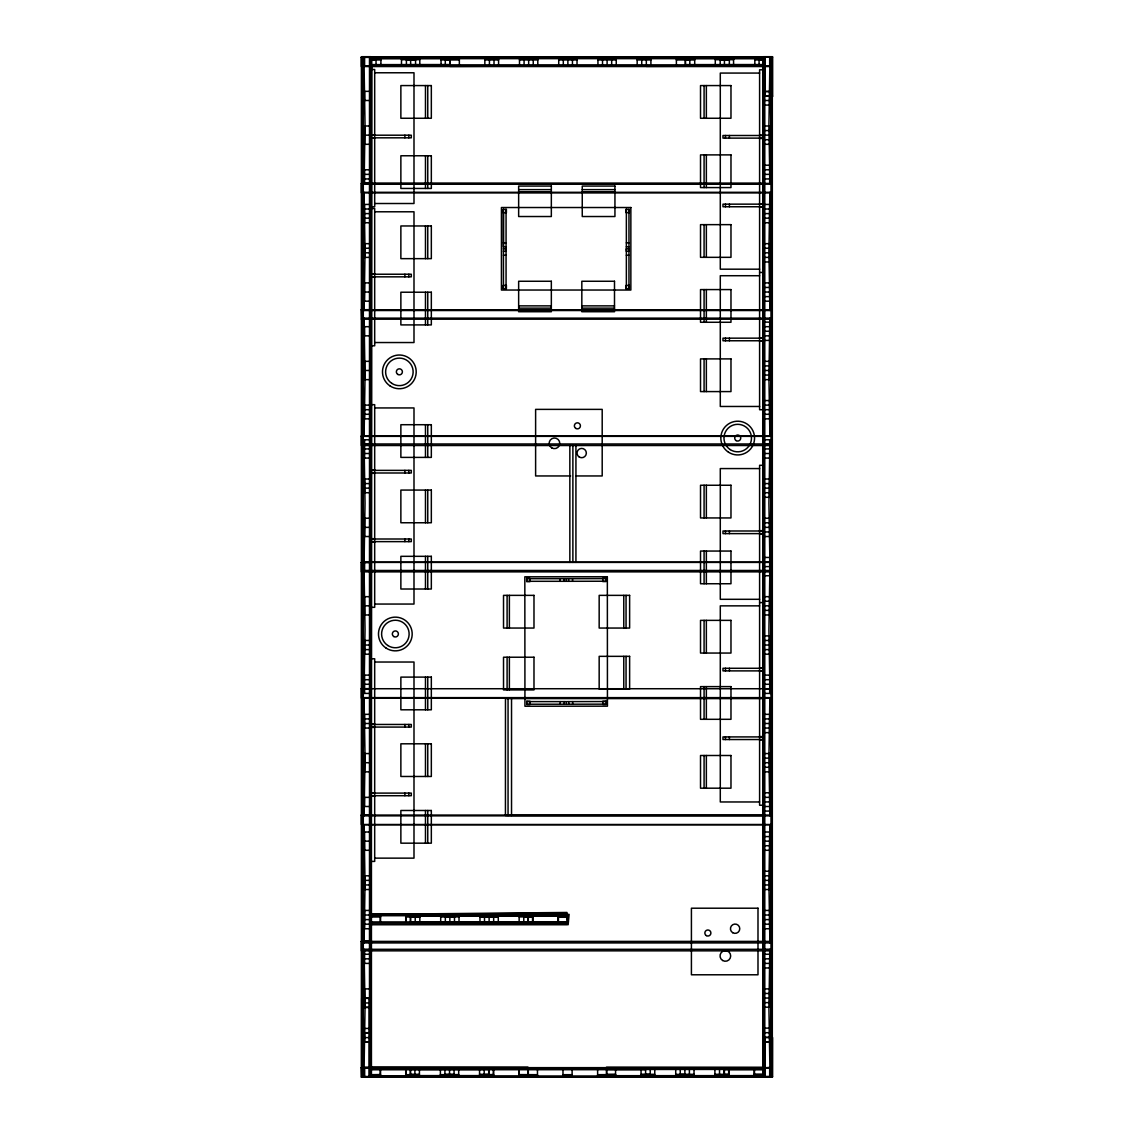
<?xml version="1.0" encoding="UTF-8"?>
<svg xmlns="http://www.w3.org/2000/svg" width="1134" height="1134" viewBox="0 0 1134 1134"><rect width="100%" height="100%" fill="white"/><g stroke="black" fill="none" stroke-linecap="round" stroke-linejoin="round"><path stroke-width="1.5" d="M503.453 209.365L503.411 246.787L506.019 246.801M503.453 288.702L503.439 212.639M506.062 288.702L506.062 209.379M560.153 581.303L560.153 578.694M560.253 704.214L560.253 701.606M564.208 704.214L564.208 701.606M564.108 581.303L564.108 578.694M626.365 288.702L626.365 209.365M628.973 288.702L628.973 209.379M361.406 57.38L772.183 57.154L772.183 1076.946L361.406 1077.172L361.406 57.054L764.727 57.083L763.48 57.026M769.858 824.73L768.923 883.825L769.901 942.921L364.099 942.921L363.121 883.825L364.071 824.73L769.858 824.73L770.836 883.825L769.901 942.921M364.099 184.02L365.035 124.91L364.071 65.815L363.121 124.91L364.099 184.02L769.901 184.02L770.836 124.91L769.858 65.815L768.923 124.91L769.901 184.02M364.071 192.312L363.121 251.408L364.099 310.518L769.901 310.518L770.836 251.408L769.858 192.312L364.071 192.312L365.035 251.408L364.099 310.518M364.071 318.144L363.121 377.253L364.099 436.349L769.901 436.349L770.836 377.253L769.858 318.144L364.071 318.144L365.035 377.253L364.099 436.349M364.071 443.975L363.121 503.085L364.099 562.181L769.901 562.181L770.836 503.085L769.858 443.975L364.071 443.975L365.035 503.085L364.099 562.181M364.071 570.473L363.121 629.583L364.099 688.678L365.035 629.583L364.071 570.473L769.858 570.473L770.836 629.583L769.901 688.678L768.923 629.583L769.858 570.473M364.071 697.637L363.121 756.747L364.099 815.842L769.901 815.842L770.836 756.747L769.858 697.637L364.071 697.637L365.035 756.747L364.099 815.842M364.071 949.3L363.121 1008.409L364.099 1067.505L365.035 1008.409L364.071 949.3L769.858 949.3L770.836 1008.409L769.901 1067.505L768.923 1008.409L769.858 949.3M364.099 942.921L365.035 883.825L364.071 824.73M769.858 192.312L768.923 251.408L769.901 310.518M769.858 318.144L768.923 377.253L769.901 436.349M769.858 443.975L768.923 503.085L769.901 562.181M769.858 697.637L768.923 756.747L769.901 815.842M762.884 1076.875L762.87 57.083M371.413 66.537L371.768 57.324M763.99 57.324L763.99 66.155L762.728 66.155L763.324 1076.917M771.007 1067.335L763.324 1068.1L645.6 1068.1L645.6 1077.172M371.413 914.373L566.929 912.459L567.142 913.309L371.413 914.373L528.302 914.273L528.302 923.104L449.858 923.104L449.858 914.273M762.87 183.424L361.406 183.424L361.406 192.865L771.942 192.865M771.942 66.537L361.406 66.537L361.406 57.054L371.413 57.04L371.428 1077.201M371.413 183.368L361.406 183.382L771.942 183.424M503.411 248.814L506.019 248.814M626.322 248.814L628.931 248.814M503.411 251.28L506.019 251.28L506.019 249.253M503.411 255.235L506.033 255.235M626.322 255.235L628.945 255.235M566.561 578.694L606.01 578.609M566.561 581.303L606.01 581.232M566.674 701.606L606.109 701.535M566.674 704.214L606.109 704.143M362.015 1077.172L772.552 1076.69L772.594 1037.61L763.763 1037.61L763.763 1076.832L772.594 1076.832M772.594 56.998L763.763 56.998L763.763 96.262L772.594 96.248L772.594 56.998L361.406 57.083M371.456 58.401L449.872 58.344M685.248 58.401L763.65 58.344M371.768 58.642L763.99 58.642M371.456 59.705L376.034 59.705M401.493 59.705L419.793 59.663M445.293 59.663L449.872 59.663M685.248 59.705L689.812 59.705M715.285 59.705L733.57 59.663M759.071 59.663L763.65 59.663M371.768 59.946L380.911 59.946M406.411 59.946L415.554 59.946M441.055 59.946L459.355 59.946M484.856 59.946L498.577 59.946M519.5 59.946L537.799 59.946M558.722 59.946L577.022 59.946M597.944 59.946L616.244 59.946M637.166 59.946L650.902 59.946M676.388 59.946L694.703 59.946M720.189 59.946L729.346 59.946M754.833 59.946L763.99 59.946M410.636 64.567L449.872 64.567M724.428 64.567L763.65 64.567M371.456 64.61L410.636 64.61M685.248 64.61L724.428 64.61M371.768 64.851L763.99 64.851M363.291 65.857L771.007 65.857M763.99 66.155L371.768 66.155L371.087 1077.3M765.081 66.183L771.29 66.197M449.872 66.396L488.782 66.268M646.323 66.367L685.248 66.254M371.413 69.5L374.688 69.5L374.688 206.785L371.413 206.785M762.87 69.812L759.596 69.812L759.596 409.728L762.87 409.728M374.688 72.774L413.995 72.774L413.995 203.51L374.688 203.51M759.596 73.072L720.288 73.072L720.288 269.183L759.596 269.183M363.291 91.344L369.5 91.344M764.784 91.344L771.007 91.344M765.081 91.641L771.29 91.641M763.48 95.922L772.311 95.922M763.763 96.234L772.594 96.234M363.291 100.501L369.5 100.501M764.784 100.501L771.007 100.501M764.784 105.079L771.007 105.079M363.291 125.987L369.5 125.987M764.784 125.987L771.007 125.987M764.784 130.566L771.007 130.566M371.413 134.875L374.688 134.875M361.973 135.144L370.804 135.144M371.413 135.201L411.302 135.201L411.302 137.824L371.413 137.824M759.596 135.173L762.87 135.173M763.48 135.144L772.311 135.144M762.87 135.499L722.982 135.499L722.982 138.121L762.87 138.121M371.413 138.15L374.688 138.15M759.596 138.447L762.87 138.447M764.784 139.723L771.007 139.723M363.291 144.302L369.5 144.302M764.784 144.302L771.007 144.302M764.784 165.21L771.007 165.21M363.291 169.788L369.5 169.788M764.784 169.788L771.007 169.788M361.973 174.367L370.804 174.367M763.48 174.367L772.311 174.367M363.291 178.945L369.5 178.945M764.784 178.945L771.007 178.945M518.649 189.633L551.337 189.633M582.252 189.633L614.94 189.633M518.649 191.915L551.337 191.915M582.252 191.915L614.94 191.915M759.596 203.822L762.87 203.822M762.87 204.148L722.982 204.148L722.982 206.757L762.87 206.757M363.291 204.432L369.5 204.432M764.784 204.432L771.007 204.432M759.596 207.083L762.87 207.083M371.413 208.528L374.688 208.528L374.688 345.799L371.413 345.799M363.291 209.01L369.5 209.01M764.784 209.01L771.007 209.01M374.688 211.789L413.995 211.789L413.995 342.539L374.688 342.539M361.973 213.589L370.804 213.589M763.48 213.589L772.311 213.589M363.291 218.167L369.5 218.167M764.784 218.167L771.007 218.167M363.291 222.746L369.5 222.746M764.784 222.746L771.007 222.746M363.291 243.668L369.5 243.668M764.784 243.668L771.007 243.668M363.291 248.233L369.5 248.233M764.784 248.233L771.007 248.233M361.973 252.811L370.804 252.811M763.48 252.811L772.311 252.811M363.291 257.39L369.5 257.39M764.784 257.39L771.007 257.39M764.784 261.968L771.007 261.968M759.596 272.458L762.87 272.458M371.413 273.904L374.688 273.904M371.413 274.23L411.302 274.23L411.302 276.838L371.413 276.838M759.596 275.718L720.288 275.718L720.288 406.468L759.596 406.468M371.413 277.164L374.688 277.164M363.291 282.89L369.5 282.89M764.784 282.89L771.007 282.89M764.784 287.455L771.007 287.455M361.973 292.033L370.804 292.033M763.48 292.033L772.311 292.033M764.784 296.612L771.007 296.612M363.291 301.19L369.5 301.19M764.784 301.19L771.007 301.19M518.649 305.868L551.337 305.868M581.827 305.868L614.5 305.868M518.649 308.15L551.337 308.15M581.827 308.15L614.5 308.15M771.942 309.752L361.406 309.752L361.604 319.193M361.406 319.193L771.942 319.193M764.784 322.113L771.007 322.113M363.291 326.677L369.5 326.677M764.784 326.677L771.007 326.677M763.48 331.256L772.311 331.256M363.291 335.834L369.5 335.834M764.784 335.834L771.007 335.834M759.596 337.833L762.87 337.833M762.87 338.159L722.982 338.159L722.982 340.767L762.87 340.767M764.784 340.413L771.007 340.413M759.596 341.093L762.87 341.093M363.291 361.335L369.5 361.335M764.784 361.335L771.007 361.335M764.784 365.899L771.007 365.899M361.973 370.478L370.804 370.478M763.48 370.478L772.311 370.478M764.784 375.056L771.007 375.056M363.291 379.635L369.5 379.635M764.784 379.635L771.007 379.635M764.784 400.557L771.007 400.557M371.413 404.668L374.688 404.668L374.688 607.328L371.413 607.328M363.291 405.122L369.5 405.122M764.784 405.122L771.007 405.122M374.688 407.942L413.995 407.942L413.995 604.053L374.688 604.053M361.973 409.7L370.804 409.7M763.48 409.7L772.311 409.7M363.291 414.279L369.5 414.279M764.784 414.279L771.007 414.279M363.291 418.857L369.5 418.857M764.784 418.857L771.007 418.857M771.942 436.08L361.406 436.08L361.406 445.52L771.942 445.52M363.291 439.779L369.5 439.779M764.784 439.779L771.007 439.779M363.291 444.358L369.5 444.358M764.784 444.358L771.007 444.358M361.973 448.922L370.804 448.922M763.48 448.922L772.311 448.922M363.291 453.501L369.5 453.501M764.784 453.501L771.007 453.501M363.291 458.079L369.5 458.079M764.784 458.079L771.007 458.079M762.87 465.294L759.596 465.294L759.596 805.225L762.87 805.225M759.596 468.569L720.288 468.569L720.288 599.305L759.596 599.305M371.413 470.043L374.688 470.043M371.413 470.369L411.302 470.369L411.302 472.991L371.413 472.991M371.413 473.317L374.688 473.317M570.657 475.954L535.617 475.954L535.617 409.374L602.197 409.374L602.197 475.954L575.916 475.954M363.291 479.002L369.5 479.002M764.784 479.002L771.007 479.002M363.291 483.58L369.5 483.58M764.784 483.58L771.007 483.58M361.973 488.144L370.804 488.144M763.48 488.144L772.311 488.144M363.291 492.723L369.5 492.723M764.784 492.723L771.007 492.723M764.784 497.302L771.007 497.302M363.291 518.224L369.5 518.224M764.784 518.224L771.007 518.224M764.784 522.802L771.007 522.802M361.973 527.367L370.804 527.367M763.48 527.367L772.311 527.367M759.596 530.669L762.87 530.669M762.87 530.995L722.982 530.995L722.982 533.618L762.87 533.618M764.784 531.945L771.007 531.945M759.596 533.944L762.87 533.944M363.291 536.524L369.5 536.524M764.784 536.524L771.007 536.524M371.413 538.678L374.688 538.678M371.413 539.004L411.302 539.004L411.302 541.627L371.413 541.627M371.413 541.953L374.688 541.953M764.784 557.446L771.007 557.446M363.291 562.025L369.5 562.025M764.784 562.025L771.007 562.025M771.942 562.407L361.406 562.407L361.406 571.862L771.942 571.862M763.48 566.589L772.311 566.589M363.291 571.167L369.5 571.167M764.784 571.167L771.007 571.167M764.784 575.746L771.007 575.746M526.686 578.68L566.121 578.694L566.121 581.303L526.686 581.303M363.291 596.668L369.5 596.668M764.784 596.668L771.007 596.668M764.784 601.247L771.007 601.247M759.596 602.579L762.87 602.579M361.973 605.811L370.804 605.811M763.48 605.811L772.311 605.811M759.596 605.854L720.288 605.854L720.288 801.965L759.596 801.965M764.784 610.39L771.007 610.39M363.291 614.968L369.5 614.968M764.784 614.968L771.007 614.968M764.784 635.89L771.007 635.89M363.291 640.469L369.5 640.469M764.784 640.469L771.007 640.469M361.973 645.033L370.804 645.033M763.48 645.033L772.311 645.033M363.291 649.612L369.5 649.612M764.784 649.612L771.007 649.612M363.291 654.19L369.5 654.19M764.784 654.19L771.007 654.19M371.413 658.769L374.688 658.769L374.688 861.415L371.413 861.415M374.688 662.029L413.995 662.029L413.995 858.14L374.688 858.14M759.596 667.954L762.87 667.954M762.87 668.28L722.982 668.28L722.982 670.889L762.87 670.889M759.596 671.215L762.87 671.215M363.291 675.113L369.5 675.113M764.784 675.113L771.007 675.113M363.291 679.691L369.5 679.691M764.784 679.691L771.007 679.691M361.973 684.27L370.804 684.27M763.48 684.27L772.311 684.27M771.942 688.735L361.406 688.735L361.406 698.19L771.942 698.19M363.291 688.834L369.5 688.834M764.784 688.834L771.007 688.834M363.291 693.413L369.5 693.413M764.784 693.413L771.007 693.413M762.87 698.587L505.481 698.587L505.438 815.474L762.87 815.474M526.786 701.592L566.22 701.606L566.22 704.214L526.786 704.214M363.291 714.335L369.5 714.335M764.784 714.335L771.007 714.335M363.291 718.913L369.5 718.913M764.784 718.913L771.007 718.913M361.973 723.492L370.804 723.492M763.48 723.492L772.311 723.492M371.413 724.13L374.688 724.13M371.413 724.456L411.302 724.456L411.302 727.078L371.413 727.078M371.413 727.404L374.688 727.404M363.291 728.056L369.5 728.056M764.784 728.056L771.007 728.056M764.784 732.635L771.007 732.635M759.596 736.59L762.87 736.59M762.87 736.916L722.982 736.916L722.982 739.538L762.87 739.538M759.596 739.864L762.87 739.864M363.291 753.557L369.5 753.557M764.784 753.557L771.007 753.557M764.784 758.136L771.007 758.136M361.973 762.714L370.804 762.714M763.48 762.714L772.311 762.714M764.784 767.279L771.007 767.279M363.291 771.857L369.5 771.857M764.784 771.857L771.007 771.857M371.413 792.779L374.688 792.779M764.784 792.779L771.007 792.779M371.413 793.105L411.302 793.105L411.302 795.714L371.413 795.714M371.413 796.04L374.688 796.04M363.291 797.358L369.5 797.358M764.784 797.358L771.007 797.358M763.48 801.936L772.311 801.936M363.291 806.501L369.5 806.501M764.784 806.501L771.007 806.501M764.784 811.079L771.007 811.079M771.942 815.062L361.406 815.062L361.406 824.517L771.942 824.517M363.291 832.002L369.5 832.002M764.784 832.002L771.007 832.002M764.784 836.58L771.007 836.58M361.973 841.159L370.804 841.159M763.48 841.159L772.311 841.159M764.784 845.723L771.007 845.723M363.291 850.302L369.5 850.302M764.784 850.302L771.007 850.302M764.784 871.224L771.007 871.224M363.291 875.802L369.5 875.802M764.784 875.802L771.007 875.802M361.973 880.381L370.804 880.381M763.48 880.381L772.311 880.381M363.291 884.959L369.5 884.959M764.784 884.959L771.007 884.959M363.291 889.524L369.5 889.524M764.784 889.524L771.007 889.524M363.291 910.446L369.5 910.446M764.784 910.446L771.007 910.446M363.291 915.025L369.5 915.025M764.784 915.025L771.007 915.025M371.087 915.705L567.142 915.705M410.678 915.96L567.581 915.96M459.015 916.882L440.701 916.981M484.502 916.882L493.659 916.882M519.145 916.882L528.302 916.882M371.087 917.009L380.57 916.981M405.731 917.009L415.214 916.981M527.962 917.009L532.541 917.009M557.999 917.009L567.142 917.009M410.678 917.264L419.835 917.264M445.336 917.264L454.479 917.264M479.98 917.264L498.28 917.264M523.78 917.264L532.923 917.264M558.424 917.264L567.581 917.264M361.973 919.603L370.804 919.603M763.48 919.603L772.311 919.603M371.087 921.914L567.142 921.914M410.678 922.169L567.581 922.169M567.142 923.218L371.087 923.218L371.087 914.387L410.31 914.387L410.31 923.218M363.291 924.182L369.5 924.182M764.784 924.182L771.007 924.182M371.413 924.763L567.142 924.749L567.142 914.387M363.291 928.746L369.5 928.746M764.784 928.746L771.007 928.746M771.942 941.404L361.406 941.404L361.406 950.845L771.942 950.845M363.291 949.668L369.5 949.668M764.784 949.668L771.007 949.668M363.291 954.247L369.5 954.247M764.784 954.247L771.007 954.247M361.973 958.825L370.804 958.825M763.48 958.825L772.311 958.825M363.291 963.404L369.5 963.404M764.784 963.404L771.007 963.404M764.784 967.968L771.007 967.968M363.291 988.891L369.5 988.891M764.784 988.891L771.007 988.891M764.784 993.469L771.007 993.469M361.973 998.048L370.804 998.048M763.48 998.048L772.311 998.048M764.784 1002.626L771.007 1002.626M362.993 1002.966L369.216 1002.966M363.291 1007.19L369.5 1007.19M764.784 1007.19L771.007 1007.19M362.993 1007.545L369.216 1007.545M764.784 1028.113L771.007 1028.113M362.993 1028.453L369.216 1028.453M363.291 1032.691L369.5 1032.691M764.784 1032.691L771.007 1032.691M362.993 1033.031L369.216 1033.031M763.48 1037.27L772.311 1037.27M361.689 1037.61L370.52 1037.61M363.291 1041.848L369.5 1041.848M764.784 1041.848L771.007 1041.848M362.993 1042.189L369.216 1042.189M765.081 1042.189L771.29 1042.189M363.291 1067.335L369.5 1067.335M362.993 1067.675L771.29 1067.675M771.942 1067.732L361.406 1067.732L361.604 1077.172M371.428 1068.356L410.621 1068.356L410.621 1077.172M527.976 1067.108L371.087 1066.966L371.087 1068.469L528.302 1068.356L528.331 1077.3M606.421 1068.356L684.879 1068.185M763.636 1068.356L724.413 1068.356L724.413 1077.172M528.331 1068.469L606.775 1068.469L606.775 1077.3M410.267 1069.405L488.711 1069.405M606.421 1069.49L763.324 1069.405M371.087 1069.773L645.6 1069.66M724.413 1069.66L763.636 1069.66M410.267 1074.309L419.424 1074.309M444.911 1074.309L454.068 1074.309M479.554 1074.309L488.711 1074.309M645.6 1074.309L654.757 1074.309M680.244 1074.309L694.022 1074.309M714.902 1074.309L728.666 1074.309M754.167 1074.309L763.324 1074.309M606.421 1074.394L615.578 1074.394M641.079 1074.394L650.221 1074.394M675.722 1074.394L684.879 1074.394M371.087 1074.678L380.57 1074.564M405.731 1074.678L414.888 1074.678M440.389 1074.678L458.689 1074.593M484.19 1074.593L493.659 1074.564M518.833 1074.593L537.473 1074.692M562.974 1074.692L572.117 1074.692M597.618 1074.692L615.564 1074.564M641.036 1074.564L645.6 1074.564M724.413 1074.564L728.992 1074.564M754.493 1074.564L763.636 1074.564M410.267 1075.613L488.711 1075.613M606.421 1075.712L763.324 1075.613M371.428 1075.868L410.621 1075.868M449.532 1075.897L528.302 1075.868M606.421 1075.868L645.6 1075.868M724.413 1075.868L763.636 1075.868M371.087 1075.982L449.532 1075.982M528.331 1075.996L606.775 1075.996M763.48 1076.492L772.311 1076.492L772.311 56.7L763.48 56.7L763.636 1077.172M361.406 1077.172L771.942 1077.172L771.942 57.083M503.411 242.846L506.033 242.846M626.322 242.846L628.945 242.846M626.322 246.787L628.931 246.801M606.421 1067.193L764.784 1067.335M566.929 914.387L568.148 924.749L569.112 914.387L527.962 914.387L527.962 923.218M572.542 578.68L572.542 581.288M572.642 701.592L572.642 704.214M568.588 578.694L568.588 581.303M568.687 701.606L568.687 704.214M628.931 249.253L628.931 251.28L626.322 251.28L626.322 249.253M771.29 56.998L771.29 96.262M771.29 1037.61L771.29 1076.832M771.007 56.7L771.007 1076.492M769.986 56.998L769.986 66.197M769.986 91.641L769.986 96.262M769.986 1037.61L769.986 1042.189M769.986 1067.675L769.986 1076.832M769.688 56.7L769.688 65.857M769.688 91.344L769.688 105.079M769.688 125.987L769.688 144.302M769.688 165.21L769.688 183.524M769.688 204.432L769.688 222.746M769.688 243.668L769.688 261.968M769.688 282.89L769.688 301.19M769.688 322.113L769.688 340.413M769.688 361.335L769.688 379.635M769.688 400.557L769.688 418.857M769.688 439.779L769.688 458.079M769.688 479.002L769.688 497.302M769.688 518.224L769.688 536.524M769.688 557.446L769.688 575.746M769.688 596.668L769.688 614.968M769.688 635.89L769.688 654.19M769.688 675.113L769.688 693.413M769.688 714.335L769.688 732.635M769.688 753.557L769.688 771.857M769.688 792.779L769.688 811.079M769.688 832.002L769.688 850.302M769.688 871.224L769.688 889.524M769.688 910.446L769.688 928.746M769.688 949.668L769.688 967.968M769.688 988.891L769.688 1007.19M769.688 1028.113L769.688 1041.848M769.688 1067.335L769.688 1076.492M765.081 56.998L765.081 96.262M765.081 1037.61L765.081 1076.832M764.784 56.7L764.784 1076.492M759.071 58.344L759.071 64.567M754.833 58.642L754.833 64.851M754.493 1069.66L754.493 1075.868M754.167 1069.405L754.167 1075.613M733.57 58.344L733.57 64.567M729.346 58.642L729.346 64.851M729.403 135.499L729.403 138.121M729.403 204.148L729.403 206.757M729.403 338.159L729.403 340.767M729.403 530.995L729.403 533.618M729.403 668.28L729.403 670.889M729.403 736.916L729.403 739.538M728.992 1069.66L728.992 1075.868M728.666 1069.405L728.666 1075.613M725.448 135.499L725.448 138.121M725.448 204.148L725.448 206.757M725.448 338.159L725.448 340.767M725.448 530.995L725.448 533.618M725.448 668.28L725.448 670.889M725.448 736.916L725.448 739.538M724.428 57.04L724.428 65.914M724.045 1068.1L724.045 1076.917M720.189 58.642L720.189 64.851M719.523 1069.405L719.523 1075.613M715.285 58.401L715.285 64.61M714.902 1069.405L714.902 1075.613M706.354 85.574L706.354 118.262M706.354 154.89L706.354 187.578M706.354 224.645L706.354 257.333M706.354 289.581L706.354 322.269M706.354 358.897L706.354 391.584M706.354 485.253L706.354 517.94M706.354 551.053L706.354 583.741M706.354 620.369L706.354 653.056M706.354 686.623L706.354 719.31M706.354 755.499L706.354 788.187M704.086 85.574L704.086 118.262M704.086 154.89L704.086 187.578M704.086 224.645L704.086 257.333M704.086 289.581L704.086 322.269M704.086 358.897L704.086 391.584M704.086 485.253L704.086 517.94M704.086 551.053L704.086 583.741M704.086 620.369L704.086 653.056M704.086 686.623L704.086 719.31M704.086 755.499L704.086 788.187M694.703 58.642L694.703 64.851M694.022 1069.405L694.022 1075.613M689.812 58.401L689.812 64.61M689.401 1069.405L689.401 1075.613M685.546 57.324L685.546 66.155M685.248 57.083L685.248 65.914M684.879 1068.1L684.879 1077.016M680.244 1069.405L680.244 1075.613M676.388 58.642L676.388 64.851M675.722 1069.49L675.722 1075.712M654.757 1069.405L654.757 1075.613M650.902 58.642L650.902 64.851M650.221 1069.49L650.221 1075.712M646.323 57.324L646.323 66.155M641.745 58.642L641.745 64.851M641.079 1069.49L641.036 1075.868M637.166 58.642L637.166 64.851M626.053 595.364L626.053 628.052M626.053 656.345L626.053 689.033M623.771 595.364L623.771 628.052M623.771 656.345L623.771 689.033M616.244 58.642L616.244 64.851M615.578 1069.49L615.564 1075.868M611.68 58.642L611.68 64.851M607.101 57.324L607.101 66.155M606.421 1068.185L606.421 1077.172M602.523 58.642L602.523 64.851M597.944 58.642L597.944 64.851M597.618 1069.787L597.618 1075.996M577.022 58.642L577.022 64.851M575.93 445.52L575.93 562.407M572.883 445.52L572.883 562.407M572.457 58.642L572.457 64.851M572.117 1069.787L572.117 1075.996M569.849 445.52L569.849 562.407M567.879 57.324L567.879 66.155M563.3 58.642L563.3 64.851M562.974 1069.787L562.974 1075.996M558.722 58.642L558.722 64.851M558.424 915.96L558.424 922.169M557.999 915.705L557.999 921.914M537.799 58.642L537.799 64.851M537.473 1069.787L537.473 1075.996M533.235 58.642L533.235 64.851M532.923 915.96L532.923 922.169M532.541 915.705L532.541 921.914M528.657 57.324L528.657 66.155M527.976 1068.37L527.976 1077.201M524.078 58.642L524.078 64.851M523.78 915.96L523.78 922.169M519.5 58.642L519.5 64.851M519.145 915.577L519.145 921.786M519.145 1069.66L519.145 1075.868M518.833 1069.688L518.833 1075.897M511.533 698.587L511.533 815.474M509.379 595.364L509.379 628.052M509.379 657.224L509.379 689.911M508.06 698.587L508.06 815.474M507.096 595.364L507.096 628.052M507.096 657.224L507.096 689.911M498.577 58.642L498.577 64.851M498.28 915.96L498.28 922.169M494.013 58.642L494.013 64.851M493.659 915.577L493.659 921.786M493.659 1069.66L493.659 1075.868M493.333 1069.688L493.333 1075.897M489.434 57.324L489.434 66.155M489.123 914.642L489.123 923.473M489.08 1068.356L489.08 1077.172M488.711 1076.917L488.711 1068.1L410.267 1068.1L410.267 1076.917M484.856 58.642L484.856 64.851M484.502 915.577L484.502 921.786M484.19 1069.688L484.19 1075.897M479.98 915.96L479.98 922.169M479.554 1069.405L479.554 1075.613M459.355 58.642L459.355 64.851M459.015 915.577L459.015 921.786M458.689 1069.688L458.689 1075.897M454.479 915.96L454.479 922.169M454.068 1069.405L454.068 1075.613M450.212 57.324L450.212 66.155M449.872 57.04L449.872 65.871M449.532 1068.37L449.532 1077.3M445.293 58.344L445.293 64.567M445.336 915.96L445.336 922.169M444.911 1069.405L444.911 1075.613M441.055 58.642L441.055 64.851M440.701 915.677L440.701 921.885M440.389 1069.773L440.389 1075.982M427.759 85.574L427.759 118.262M427.759 155.769L427.759 188.457M427.759 225.964L427.759 258.651M427.759 292.218L427.759 324.905M427.759 424.711L427.759 457.399M427.759 490.072L427.759 522.76M427.759 556.326L427.759 589.014M427.759 677.111L427.759 709.799M427.759 743.805L427.759 776.478M427.759 810.484L427.759 843.172M425.477 85.574L425.477 118.262M425.477 155.769L425.477 188.457M425.477 225.964L425.477 258.651M425.477 292.218L425.477 324.905M425.477 424.711L425.477 457.399M425.477 490.072L425.477 522.76M425.477 556.326L425.477 589.014M425.477 677.111L425.477 709.799M425.477 743.805L425.477 776.478M425.477 810.484L425.477 843.172M419.793 58.344L419.793 64.567M419.835 915.96L419.835 922.169M419.424 1069.405L419.424 1075.613M415.554 58.642L415.554 64.851M415.214 915.677L415.214 921.885M414.888 1069.773L414.888 1075.982M410.636 57.04L410.636 65.914M408.835 135.201L408.835 137.824M408.835 274.23L408.835 276.838M408.835 470.369L408.835 472.991M408.835 539.004L408.835 541.627M408.835 724.456L408.835 727.078M408.835 793.105L408.835 795.714M406.411 58.642L406.411 64.851M406.057 915.677L406.057 921.885M406.043 1069.66L406.043 1075.868M405.731 915.705L405.731 921.914M405.731 1069.773L405.731 1075.982M404.895 135.201L404.895 137.824M404.895 274.23L404.895 276.838M404.895 470.369L404.895 472.991M404.895 539.004L404.895 541.627M404.895 724.456L404.895 727.078M404.895 793.105L404.895 795.714M401.493 58.401L401.493 64.61M380.911 58.642L380.911 64.851M380.57 915.677L380.57 921.885M380.57 1069.66L380.57 1075.868M380.244 915.705L380.244 921.914M380.244 1069.773L380.244 1075.982M376.034 58.401L376.034 64.61M369.5 56.7L369.5 1076.492M369.216 998.388L369.216 1076.832M364.595 56.7L364.595 65.857M364.595 91.344L364.595 100.501M364.595 125.987L364.595 144.302M364.595 169.788L364.595 183.524M364.595 204.432L364.595 222.746M364.595 243.668L364.595 257.39M364.595 282.89L364.595 301.19M364.595 326.677L364.595 335.834M364.595 361.335L364.595 379.635M364.595 405.122L364.595 418.857M364.595 439.779L364.595 458.079M364.595 479.002L364.595 492.723M364.595 518.224L364.595 536.524M364.595 562.025L364.595 571.167M364.595 596.668L364.595 614.968M364.595 640.469L364.595 654.19M364.595 675.113L364.595 693.413M364.595 714.335L364.595 728.056M364.595 753.557L364.595 771.857M364.595 797.358L364.595 806.501M364.595 832.002L364.595 850.302M364.595 875.802L364.595 889.524M364.595 910.446L364.595 928.746M364.595 949.668L364.595 963.404M364.595 988.891L364.595 1007.19M364.595 1032.691L364.595 1041.848M364.595 1067.335L364.595 1076.492M364.312 998.388L364.312 1007.545M364.312 1028.453L364.312 1042.189M364.312 1067.675L364.312 1076.832M363.291 56.7L363.291 1076.492M362.993 998.388L362.993 1076.832M503.127 209.365L503.113 212.639L506.388 212.639L506.388 209.379L503.127 209.365M526.686 578.354L526.686 581.629L529.947 581.629L529.947 578.354L526.686 578.354M526.786 701.266L526.786 704.54L530.046 704.54L530.046 701.266L526.786 701.266M626.039 209.365L626.025 212.639L629.299 212.639L629.299 209.379L626.039 209.365M371.413 309.695L361.406 309.752L371.413 309.695M371.413 436.037L361.406 436.08L371.413 436.037M371.413 562.365L361.406 562.407L371.413 562.365M371.413 688.692L361.406 688.735L371.413 688.692M371.413 815.02L361.406 815.062L371.413 815.02M371.413 941.348L361.406 941.404L371.413 941.348M371.413 1067.675L361.406 1067.732L371.413 1067.675M506.388 285.428L503.113 285.428L503.127 288.702L506.388 288.702L506.388 285.428M629.299 285.428L626.025 285.428L626.039 288.702L629.299 288.702L629.299 285.428M606.01 578.283L602.735 578.297L602.735 581.558L606.01 581.558L606.01 578.283M606.109 701.209L602.834 701.209L602.849 704.483L606.109 704.469L606.109 701.209M370.804 56.7L361.973 56.7L361.973 1076.492L370.804 1076.492L370.804 56.7M431.331 85.574L400.869 85.574L400.869 118.262L431.331 118.262L431.331 85.574M730.976 85.574L700.514 85.574L700.514 118.262L730.976 118.262L730.976 85.574M730.976 154.89L700.514 154.89L700.514 187.578L730.976 187.578L730.976 154.89M431.331 155.769L400.869 155.769L400.869 188.457L431.331 188.457L431.331 155.769M551.337 186.061L518.649 186.061L518.649 216.523L551.337 216.523L551.337 186.061M614.94 186.061L582.252 186.061L582.252 216.523L614.94 216.523L614.94 186.061M630.858 207.522L501.426 207.522L501.426 290.035L630.858 290.035L630.858 207.522M730.976 224.645L700.514 224.645L700.514 257.333L730.976 257.333L730.976 224.645M431.331 225.964L400.869 225.964L400.869 258.651L431.331 258.651L431.331 225.964M551.337 281.26L518.649 281.26L518.649 311.722L551.337 311.722L551.337 281.26M614.5 281.26L581.827 281.26L581.827 311.722L614.5 311.722L614.5 281.26M730.976 289.581L700.514 289.581L700.514 322.269L730.976 322.269L730.976 289.581M431.331 292.218L400.869 292.218L400.869 324.905L431.331 324.905L431.331 292.218M730.976 358.897L700.514 358.897L700.514 391.584L730.976 391.584L730.976 358.897M431.331 424.711L400.869 424.711L400.869 457.399L431.331 457.399L431.331 424.711M730.976 485.253L700.514 485.253L700.514 517.94L730.976 517.94L730.976 485.253M431.331 490.072L400.869 490.072L400.869 522.76L431.331 522.76L431.331 490.072M730.976 551.053L700.514 551.053L700.514 583.741L730.976 583.741L730.976 551.053M431.331 556.326L400.869 556.326L400.869 589.014L431.331 589.014L431.331 556.326M607.342 576.738L524.829 576.809L524.943 706.241L607.441 706.17L607.342 576.738M533.986 595.364L503.524 595.364L503.524 628.052L533.986 628.052L533.986 595.364M629.625 595.364L599.163 595.364L599.163 628.052L629.625 628.052L629.625 595.364M730.976 620.369L700.514 620.369L700.514 653.056L730.976 653.056L730.976 620.369M629.625 656.345L599.163 656.345L599.163 689.033L629.625 689.033L629.625 656.345M533.986 657.224L503.524 657.224L503.524 689.911L533.986 689.911L533.986 657.224M431.331 677.111L400.869 677.111L400.869 709.799L431.331 709.799L431.331 677.111M730.976 686.623L700.514 686.623L700.514 719.31L730.976 719.31L730.976 686.623M431.331 743.805L400.869 743.805L400.869 776.478L431.331 776.478L431.331 743.805M730.976 755.499L700.514 755.499L700.514 788.187L730.976 788.187L730.976 755.499M431.331 810.484L400.869 810.484L400.869 843.172L431.331 843.172L431.331 810.484M757.994 908.206L691.414 908.206L691.414 974.786L757.994 974.786L757.994 908.206M567.581 914.642L410.678 914.642L410.678 923.473L567.581 923.473L567.581 914.642M370.52 998.388L361.689 998.388L361.689 1076.832L370.52 1076.832L370.52 998.388M706.326 935.607A3.019 3.019 0 0 0 710.905 933.055A3.019 3.019 0 0 0 706.411 930.362A3.019 3.019 0 0 0 706.326 935.607M722.641 960.498A5.301 5.301 0 0 0 730.679 956.019A5.301 5.301 0 0 0 722.783 951.298A5.301 5.301 0 0 0 722.641 960.498M732.72 932.701A4.649 4.649 0 0 0 739.765 928.789A4.649 4.649 0 0 0 732.847 924.649A4.649 4.649 0 0 0 732.72 932.701M393.81 636.557A3.019 3.019 0 0 0 398.388 634.005A3.019 3.019 0 0 0 393.881 631.312A3.019 3.019 0 0 0 393.81 636.557M386.113 648.109A16.854 16.854 0 0 0 412.166 634.927A16.854 16.854 0 0 0 387.729 618.951A16.854 16.854 0 0 0 386.113 648.109M387.828 645.515A13.764 13.764 0 0 0 409.105 634.756A13.764 13.764 0 0 0 389.146 621.716A13.764 13.764 0 0 0 387.828 645.515M397.821 374.433A3.019 3.019 0 0 0 402.4 371.881A3.019 3.019 0 0 0 397.892 369.202A3.019 3.019 0 0 0 397.821 374.433M390.124 385.985A16.854 16.854 0 0 0 416.178 372.803A16.854 16.854 0 0 0 391.74 356.827A16.854 16.854 0 0 0 390.124 385.985M391.84 383.391A13.764 13.764 0 0 0 413.116 372.632A13.764 13.764 0 0 0 393.158 359.591A13.764 13.764 0 0 0 391.84 383.391M736.164 440.63A3.019 3.019 0 0 0 740.743 438.078A3.019 3.019 0 0 0 736.25 435.399A3.019 3.019 0 0 0 736.164 440.63M728.467 452.183A16.854 16.854 0 0 0 754.535 439A16.854 16.854 0 0 0 730.083 423.025A16.854 16.854 0 0 0 728.467 452.183M730.197 449.588A13.764 13.764 0 0 0 751.459 438.83A13.764 13.764 0 0 0 731.515 425.789A13.764 13.764 0 0 0 730.197 449.588M575.845 428.439A3.019 3.019 0 0 0 580.424 425.888A3.019 3.019 0 0 0 575.916 423.195A3.019 3.019 0 0 0 575.845 428.439M551.734 447.873A5.301 5.301 0 0 0 559.771 443.408A5.301 5.301 0 0 0 551.875 438.688A5.301 5.301 0 0 0 551.734 447.873M579.304 457.059A4.649 4.649 0 0 0 586.349 453.132A4.649 4.649 0 0 0 579.431 448.993A4.649 4.649 0 0 0 579.304 457.059"/></g></svg>
